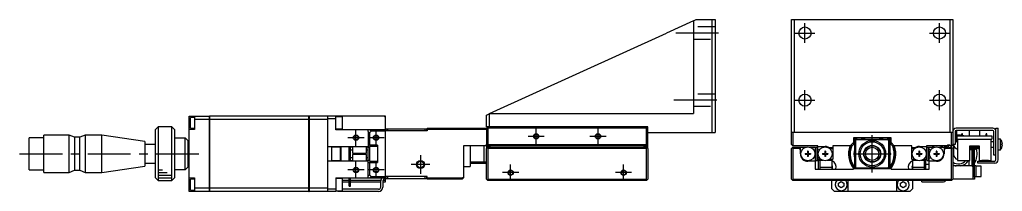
# Model space of a CAD drawing. Extents: x 0 to 759, y -8 to 648.
# Drawn here: x 393.7 to 759.1, y 296.2 to 360.2 of the extents above; entities that cross this region are included whole.
import ezdxf

# ---------------------------------------------------------------- set-up
doc = ezdxf.new("R2010")
doc.units = 0
doc.header["$LTSCALE"] = 0.5
doc.linetypes.add('CENTER', pattern=[50.8, 31.75, -6.35, 6.35, -6.35])
doc.linetypes.add('DASHED', pattern=[19.05, 12.7, -6.35])
for name, color, linetype in [('MSM_CENTER', 1, 'CENTER'), ('MSM_CONTINUOUS', 7, 'CONTINUOUS'), ('MSM_DASHED', 4, 'DASHED'), ('MSM_NARROW', 5, 'CONTINUOUS')]:
    doc.layers.add(name, color=color, linetype=linetype)

msp = doc.modelspace()

# ---------------------------------------------------------------- linework, layer by layer
at = {"layer": 'MSM_CENTER'}
for p, q in [((685.677316, 351.475418), (685.677316, 358.875418)), ((735.677316, 351.475418), (735.677316, 358.875418)), ((653.476657, 355.175418), (634.726656, 355.175418)), ((681.977316, 355.175418), (689.377316, 355.175418)), ((731.977316, 355.175418), (739.377316, 355.175418)), ((685.677316, 326.475418), (685.677316, 333.875418)), ((735.677316, 326.475418), (735.677316, 333.875418)), ((652.851657, 330.175418), (634.726656, 330.175418)), ((681.977316, 330.175418), (689.377316, 330.175418)), ((731.977316, 330.175418), (739.377316, 330.175418)), ((518.726656, 313.175419), (518.726656, 319.175419)), ((526.226656, 313.175419), (526.226656, 319.175419)), ((585.726656, 313.675418), (585.726656, 319.675418)), ((608.726656, 313.675418), (608.726656, 319.675418)), ((521.726656, 316.175419), (515.726656, 316.175419)), ((529.226656, 316.175419), (523.226656, 316.175419)), ((588.726656, 316.675418), (582.726656, 316.675418)), ((611.726656, 316.675418), (605.726656, 316.675418)), ((710.677316, 303.175418), (710.677316, 317.175418)), ((393.676656, 310.175419), (462.276656, 310.175419)), ((518.726656, 301.175419), (518.726656, 307.175419)), ((526.226656, 301.175419), (526.226656, 307.175419)), ((542.726656, 309.675418), (542.726656, 302.675418)), ((703.677316, 310.175418), (717.677316, 310.175418)), ((521.726656, 304.175419), (515.726656, 304.175419)), ((529.226656, 304.175419), (523.226656, 304.175419)), ((546.226656, 306.175418), (539.226656, 306.175418)), ((576.226656, 300.175418), (576.226656, 306.175418)), ((618.226656, 300.175418), (618.226656, 306.175418)), ((579.226656, 303.175418), (573.226656, 303.175418)), ((621.226656, 303.175418), (615.226656, 303.175418))]:
    msp.add_line(p, q, dxfattribs=at)
at = {"layer": 'MSM_CONTINUOUS'}
for p, q in [((644.226656, 359.719692), (634.226656, 355.162429)), ((644.226656, 359.719692), (645.226656, 360.175418)), ((644.226656, 359.719692), (644.226656, 325.175418)), ((645.226656, 360.175418), (652.226656, 360.175418)), ((651.226656, 318.175418), (651.226656, 360.175418)), ((652.226656, 360.175418), (652.226656, 318.175418)), ((680.677316, 360.175418), (740.677316, 360.175418)), ((680.677316, 313.675418), (680.677316, 360.175418)), ((681.677316, 360.175418), (681.677316, 318.175418)), ((739.677316, 318.175418), (739.677316, 360.175418)), ((740.677316, 360.175418), (740.677316, 313.675418)), ((568.426166, 325.175418), (634.226656, 355.162429)), ((456.726656, 296.175419), (456.726656, 324.175419)), ((456.726656, 324.175419), (464.226656, 324.175419)), ((457.226656, 319.675419), (457.226656, 323.675419)), ((458.726656, 323.675419), (457.226656, 323.675419)), ((458.726656, 324.175419), (458.726656, 319.175419)), ((464.226656, 323.020652), (458.726656, 323.020652)), ((464.226656, 296.175419), (464.226656, 324.175419)), ((464.226656, 324.165419), (464.276656, 324.165419)), ((464.226656, 323.016759), (464.276656, 323.016759)), ((464.276656, 324.175419), (464.276656, 296.175419)), ((501.226656, 324.175419), (464.276656, 324.175419)), ((501.226656, 323.020652), (464.276656, 323.020652)), ((501.226656, 296.175419), (501.226656, 324.175419)), ((501.226656, 324.165419), (501.276656, 324.165419)), ((501.226656, 323.016759), (501.276656, 323.016759)), ((501.276656, 324.175419), (501.276656, 296.175419)), ((529.726656, 324.175419), (501.276656, 324.175419)), ((508.226656, 323.020652), (501.276656, 323.020652)), ((508.226656, 296.175419), (508.226656, 324.175419)), ((511.226656, 323.175419), (508.226656, 323.175419)), ((511.226656, 319.075419), (511.226656, 324.175419)), ((513.726656, 323.925419), (511.226656, 323.925419)), ((513.726656, 319.425419), (513.726656, 323.925419)), ((529.226656, 324.175419), (529.726656, 323.675419)), ((529.726656, 301.675418), (529.726656, 324.175419)), ((567.226656, 324.62877), (568.226656, 325.084496)), ((567.226656, 320.175418), (567.226656, 324.62877)), ((568.226656, 325.084496), (568.426166, 325.175418)), ((568.226656, 325.084496), (568.226656, 320.175418)), ((568.426166, 325.175418), (644.226656, 325.175418)), ((445.226656, 320.175419), (444.226656, 319.175419)), ((444.226656, 301.175419), (444.226656, 319.175419)), ((445.226656, 320.175419), (445.226656, 300.175419)), ((450.226656, 320.175419), (445.226656, 320.175419)), ((450.226656, 300.175419), (450.226656, 320.175419)), ((451.226656, 319.175419), (450.226656, 320.175419)), ((451.226656, 319.175419), (451.226656, 301.175419)), ((456.726656, 320.675419), (457.226656, 320.675419)), ((458.726656, 319.175419), (456.726656, 319.175419)), ((457.226656, 319.675419), (458.726656, 319.675419)), ((511.226656, 319.425419), (513.726656, 319.425419)), ((529.726656, 319.075419), (511.226656, 319.075419)), ((523.226656, 318.463047), (523.226654, 319.075419)), ((523.726656, 317.963047), (523.226656, 318.463047)), ((523.226656, 318.463047), (523.226656, 312.664897)), ((524.339029, 318.575419), (523.726656, 317.963047)), ((523.726656, 317.963047), (523.726656, 313.42542)), ((523.839029, 319.075419), (524.339029, 318.575419)), ((529.726656, 318.575419), (524.339029, 318.575419)), ((545.226656, 318.675418), (529.726656, 318.675418)), ((529.926656, 318.675418), (529.926656, 319.475418)), ((529.926656, 319.475418), (544.926656, 319.475418)), ((530.426656, 319.475418), (530.426656, 318.675418)), ((544.426656, 318.675418), (544.426656, 319.475418)), ((544.926656, 319.475418), (544.926656, 318.675418)), ((545.226656, 319.675418), (545.226656, 318.675418)), ((545.226656, 319.675418), (567.226656, 319.675418)), ((567.226656, 319.175418), (545.226656, 319.175418)), ((627.226656, 320.175418), (567.226656, 320.175418)), ((567.226656, 319.675418), (567.726656, 320.175418)), ((567.226656, 319.675418), (567.226656, 312.475418)), ((567.476656, 319.925418), (567.726656, 319.675418)), ((567.726656, 319.675418), (567.726656, 313.675418)), ((626.726656, 319.675418), (567.726656, 319.675418)), ((627.226656, 319.675418), (626.726656, 320.175418)), ((626.726656, 319.675418), (626.976656, 319.925418)), ((626.726656, 313.675418), (626.726656, 319.675418)), ((627.226656, 312.475418), (627.226656, 320.175418)), ((627.226656, 318.175418), (652.226656, 318.175418)), ((740.677316, 318.175418), (680.677316, 318.175418)), ((681.177316, 318.175418), (681.177316, 313.175418)), ((740.177316, 313.175418), (740.177316, 318.175418)), ((741.477316, 318.475418), (741.477316, 313.675418)), ((741.977316, 318.675418), (741.530906, 318.675418)), ((755.477316, 319.675418), (741.877316, 319.675418)), ((755.477316, 318.875418), (741.877316, 318.875418)), ((741.977316, 318.675418), (741.977316, 314.675418)), ((746.677316, 318.875418), (746.677316, 316.875418)), ((750.677316, 316.875418), (750.677316, 318.875418)), ((755.877316, 309.675418), (755.877316, 318.475418)), ((756.677316, 307.975418), (756.677316, 319.675418)), ((756.677316, 319.675418), (757.477316, 319.675418)), ((757.477316, 307.875418), (757.477316, 319.675418)), ((397.226656, 304.225419), (397.226656, 316.125419)), ((402.726656, 316.125419), (397.226656, 316.125419)), ((402.726656, 303.175419), (402.726656, 317.175419)), ((412.026656, 317.175419), (402.726656, 317.175419)), ((412.026656, 303.175419), (412.026656, 317.175419)), ((414.026656, 316.325419), (412.026656, 317.175419)), ((414.026656, 316.325419), (414.026656, 304.025419)), ((416.026656, 316.325419), (414.026656, 316.325419)), ((418.026656, 317.175419), (416.026656, 316.325419)), ((416.026656, 304.025419), (416.026656, 316.325419)), ((418.026656, 317.175419), (418.026656, 303.175419)), ((424.226656, 317.175419), (418.026656, 317.175419)), ((424.226656, 303.175419), (424.226656, 317.175419)), ((440.226656, 314.745419), (424.226656, 317.175419)), ((440.226656, 314.745419), (440.226656, 305.605419)), ((451.226656, 316.175419), (455.226656, 316.175419)), ((455.226656, 304.175419), (455.226656, 316.175419)), ((456.226656, 315.175419), (455.226656, 316.175419)), ((456.226656, 315.175419), (456.226656, 305.175419)), ((702.47021, 313.175418), (703.677316, 314.382525)), ((717.677316, 316.175418), (703.677316, 316.175418)), ((703.677316, 316.175418), (703.677316, 313.675418)), ((704.177316, 314.875418), (704.977316, 315.675418)), ((704.177316, 305.475418), (704.177316, 314.875418)), ((704.477316, 315.175418), (704.477316, 305.175418)), ((716.677316, 315.375418), (704.677316, 315.375418)), ((704.977316, 315.675418), (716.377316, 315.675418)), ((716.377316, 315.675418), (717.177316, 314.875418)), ((716.877316, 305.175418), (716.877316, 315.175418)), ((717.177316, 314.875418), (717.177316, 305.475418)), ((717.677316, 313.675418), (717.677316, 316.175418)), ((717.677316, 314.382525), (718.884423, 313.175418)), ((741.477316, 314.675418), (741.977316, 314.675418)), ((742.172051, 315.675419), (741.977316, 315.675419)), ((742.177316, 316.875418), (755.177316, 316.875418)), ((742.177316, 316.875418), (742.177316, 315.675418)), ((742.177316, 315.675418), (755.177316, 315.675418)), ((742.427316, 315.675418), (742.427316, 307.675418)), ((744.052316, 316.875418), (744.052316, 317.675418)), ((744.302316, 317.675418), (744.052316, 317.675418)), ((744.302316, 316.875418), (744.302316, 317.675418)), ((753.052316, 316.875418), (753.052316, 317.675418)), ((753.302316, 317.675418), (753.052316, 317.675418)), ((753.302316, 316.875418), (753.302316, 317.675418)), ((754.927316, 307.675418), (754.927316, 315.675418)), ((755.877297, 314.675418), (754.927316, 314.675418)), ((755.177316, 316.875418), (755.177316, 315.675418)), ((758.375316, 315.675418), (757.477316, 315.675418)), ((758.375316, 311.675418), (758.375316, 315.675418)), ((758.933049, 314.604127), (758.933049, 314.625418)), ((444.226656, 313.675419), (440.226656, 313.675419)), ((456.726656, 313.675419), (456.226656, 313.675419)), ((456.726656, 312.675419), (456.226656, 312.675419)), ((456.226656, 311.675419), (456.726656, 311.675419)), ((523.226656, 312.775419), (508.226656, 312.775419)), ((509.726656, 307.575419), (509.726656, 312.775419)), ((512.926656, 312.675419), (509.726656, 312.675419)), ((512.926656, 307.575419), (512.926656, 312.775419)), ((513.126656, 312.775419), (513.126656, 307.575419)), ((516.226656, 307.575419), (516.226656, 312.775419)), ((516.726656, 307.575419), (516.726656, 312.775419)), ((517.426656, 312.675419), (516.726656, 312.675419)), ((516.726656, 311.675419), (517.426656, 311.675419)), ((517.426656, 312.775419), (517.426656, 310.425418)), ((522.626656, 310.425418), (522.626656, 312.775419)), ((523.126656, 312.675419), (522.626656, 312.675419)), ((522.626656, 311.675419), (523.126656, 311.675419)), ((522.726656, 312.675419), (522.726656, 312.775419)), ((523.126656, 312.775419), (523.126656, 307.575419)), ((526.726656, 313.42542), (523.226656, 313.42542)), ((523.727026, 312.455019), (523.226656, 312.664897)), ((523.726656, 312.92542), (523.726656, 307.42542)), ((526.726656, 312.92542), (523.726656, 312.92542)), ((526.726656, 313.42542), (526.726656, 306.92542)), ((627.226656, 313.175418), (558.726656, 313.175418)), ((558.726656, 313.175418), (558.726656, 301.175418)), ((561.226656, 313.175418), (561.226656, 305.425418)), ((566.226656, 313.175423), (566.226656, 307.175413)), ((567.226656, 313.675418), (566.726656, 313.175418)), ((567.726656, 313.675418), (567.226656, 313.175418)), ((567.226656, 312.950418), (568.626656, 312.950418)), ((567.226656, 312.175418), (567.726656, 312.675418)), ((567.326656, 312.375418), (567.226656, 312.475418)), ((567.226656, 300.675418), (567.226656, 312.175418)), ((567.326656, 312.275418), (567.326656, 312.475418)), ((567.476656, 312.425418), (567.726656, 312.175418)), ((568.326656, 312.775418), (567.626656, 312.775418)), ((567.726656, 313.675418), (626.726656, 313.675418)), ((567.726656, 312.675418), (626.726656, 312.675418)), ((567.726656, 312.175418), (567.726656, 300.675418)), ((626.726656, 312.175418), (567.726656, 312.175418)), ((568.626656, 312.675418), (568.626656, 312.950418)), ((627.226656, 312.950418), (625.826656, 312.950418)), ((625.826656, 312.675418), (625.826656, 312.950418)), ((626.826656, 312.775418), (626.126656, 312.775418)), ((627.226656, 313.175418), (626.726656, 313.675418)), ((627.226656, 312.175418), (626.726656, 312.675418)), ((626.726656, 312.175418), (626.976656, 312.425418)), ((626.726656, 300.675418), (626.726656, 312.175418)), ((627.226656, 312.475418), (627.126656, 312.375418)), ((627.126656, 312.475418), (627.126656, 312.275418)), ((627.226656, 312.175418), (627.226656, 300.675418)), ((681.177316, 313.175418), (680.677316, 313.675418)), ((680.677316, 312.175418), (681.177316, 312.675418)), ((680.677316, 300.675418), (680.677316, 312.175418)), ((680.927316, 312.425418), (681.177316, 312.175418)), ((690.477316, 313.175418), (681.177316, 313.175418)), ((681.177316, 312.675418), (686.063174, 312.675418)), ((681.177316, 312.175418), (681.177316, 300.675418)), ((683.477316, 312.175418), (681.177316, 312.175418)), ((683.977316, 312.528971), (683.477316, 312.175418)), ((683.477316, 312.175418), (683.977316, 311.675418)), ((683.977316, 310.175418), (683.977316, 312.675418)), ((686.922316, 311.175418), (686.632316, 311.175418)), ((686.632316, 311.175418), (686.632316, 310.380418)), ((686.632316, 310.645425), (686.922316, 310.645425)), ((686.922316, 311.175418), (686.922316, 310.380418)), ((687.491459, 312.675418), (689.477316, 312.675418)), ((689.477316, 311.725489), (689.181116, 311.554478)), ((689.477316, 312.675418), (689.477316, 311.725489)), ((689.677316, 312.675418), (690.277316, 312.675418)), ((689.677316, 307.675418), (689.677316, 312.675418)), ((690.277316, 307.675418), (690.277316, 312.675418)), ((690.477316, 311.725489), (690.477316, 313.175418)), ((690.477316, 312.950418), (693.132788, 312.950418)), ((690.477316, 311.725489), (690.70061, 311.596571)), ((690.677316, 311.600253), (690.677316, 311.610019)), ((693.322316, 311.175418), (693.032316, 311.175418)), ((693.032316, 311.175418), (693.032316, 310.380418)), ((693.032316, 310.645425), (693.322316, 310.645425)), ((693.322316, 311.175418), (693.322316, 310.380418)), ((694.693036, 312.475418), (695.977316, 312.475418)), ((695.977316, 311.975418), (695.256316, 311.975418)), ((703.177316, 313.175418), (695.977316, 313.175418)), ((695.977316, 313.175418), (695.977316, 308.175418)), ((703.677316, 313.675418), (703.177316, 313.175418)), ((718.177316, 313.175418), (717.677316, 313.675418)), ((725.377316, 313.175418), (718.177316, 313.175418)), ((725.377316, 308.175418), (725.377316, 313.175418)), ((725.377316, 312.475418), (726.661597, 312.475418)), ((726.098316, 311.975418), (725.377316, 311.975418)), ((728.322316, 311.175418), (728.032316, 311.175418)), ((728.032316, 311.175418), (728.032316, 310.380418)), ((728.032316, 310.645425), (728.322316, 310.645425)), ((728.221845, 312.950418), (730.877316, 312.950418)), ((728.322316, 311.175418), (728.322316, 310.380418)), ((730.654023, 311.596571), (730.877316, 311.725489)), ((730.677316, 311.600254), (730.677316, 311.610019)), ((730.677316, 311.600421), (730.677656, 311.600421)), ((738.415879, 313.175418), (730.877316, 313.175418)), ((730.877316, 313.175418), (730.877316, 311.725489)), ((731.077316, 312.100421), (730.877316, 312.100421)), ((731.077316, 312.675418), (731.677316, 312.675418)), ((731.077316, 307.675418), (731.077316, 312.675418)), ((731.677316, 307.675418), (731.677316, 312.675418)), ((731.877316, 312.100421), (731.677316, 312.100421)), ((731.877316, 311.725489), (731.877316, 312.675418)), ((731.877316, 312.675418), (733.863174, 312.675418)), ((732.173517, 311.554478), (731.877316, 311.725489)), ((732.076974, 311.600421), (732.09394, 311.600421)), ((733.077316, 313.175418), (733.077316, 312.675418)), ((733.577316, 313.175418), (733.577316, 312.675418)), ((734.722316, 311.175418), (734.432316, 311.175418)), ((734.432316, 311.175418), (734.432316, 310.380418)), ((734.432316, 310.645425), (734.722316, 310.645425)), ((734.722316, 311.175418), (734.722316, 310.380418)), ((735.291459, 312.675418), (738.415879, 312.675418)), ((736.677316, 313.175418), (736.677316, 312.675418)), ((737.377316, 312.675418), (737.377316, 310.175418)), ((737.877316, 312.175418), (737.377316, 312.528971)), ((737.377316, 311.675418), (737.877316, 312.175418)), ((737.677316, 312.675418), (737.677316, 313.175418)), ((740.177316, 312.175418), (737.877316, 312.175418)), ((738.177316, 312.675418), (738.177316, 313.175418)), ((738.416404, 313.175418), (739.177316, 313.175418)), ((739.177316, 313.175418), (739.177316, 313.420406)), ((740.177316, 313.175418), (739.738754, 313.175418)), ((739.738754, 312.675418), (740.177316, 312.675418)), ((740.677316, 313.675418), (740.177316, 313.175418)), ((740.177316, 312.675418), (740.677316, 312.175418)), ((740.177316, 312.175418), (740.427316, 312.425418)), ((740.177316, 300.675418), (740.177316, 312.175418)), ((741.477316, 313.675418), (740.677316, 313.675418)), ((740.677316, 312.175418), (740.677316, 300.675418)), ((740.931983, 313.675418), (740.931983, 309.968692)), ((746.927316, 313.175418), (750.427316, 313.175418)), ((746.927316, 307.675418), (746.927316, 313.175418)), ((750.427316, 312.475418), (746.927316, 312.475418)), ((750.427316, 311.975418), (746.927316, 311.975418)), ((746.927316, 311.825418), (748.677316, 311.825418)), ((747.677316, 311.825418), (747.677316, 305.675419)), ((748.177316, 300.675418), (748.177316, 311.675418)), ((748.177316, 311.675418), (748.677318, 311.675418)), ((748.677318, 301.675418), (748.677318, 311.675418)), ((750.427316, 313.175418), (750.427316, 307.675418)), ((754.927316, 312.675418), (755.877297, 312.675418)), ((757.477316, 311.675418), (758.375316, 311.675418)), ((758.933049, 313.875418), (759.064792, 313.875418)), ((758.933049, 313.475418), (758.933049, 313.875418)), ((759.064792, 313.475418), (758.933049, 313.475418)), ((758.933049, 312.725418), (758.933049, 312.746709)), ((456.726656, 308.675419), (456.226656, 308.675419)), ((456.226656, 307.675419), (456.726656, 307.675419)), ((508.226656, 307.575419), (523.226656, 307.575419)), ((509.726656, 307.675419), (512.926656, 307.675419)), ((517.426656, 308.675419), (516.726656, 308.675419)), ((516.726656, 307.675419), (517.426656, 307.675419)), ((517.426656, 310.425418), (522.626656, 310.425418)), ((517.426656, 309.925418), (517.426656, 307.575419)), ((522.626656, 309.925418), (517.426656, 309.925418)), ((522.626656, 307.575419), (522.626656, 309.925418)), ((523.126656, 308.675419), (522.626656, 308.675419)), ((522.626656, 307.675419), (523.126656, 307.675419)), ((522.726656, 307.575419), (522.726656, 307.675419)), ((523.226656, 307.685941), (523.726975, 307.895792)), ((523.226656, 301.88779), (523.226656, 307.685941)), ((523.726656, 307.42542), (526.726656, 307.42542)), ((561.226656, 307.175418), (567.226656, 307.175418)), ((685.777316, 310.320418), (686.572316, 310.320418)), ((685.777316, 310.320418), (685.777316, 310.030418)), ((685.777316, 310.030418), (686.572316, 310.030418)), ((686.30731, 310.320418), (686.30731, 310.030418)), ((686.632316, 309.970418), (686.632316, 309.175418)), ((686.632316, 309.705411), (686.922316, 309.705411)), ((686.922316, 309.175418), (686.632316, 309.175418)), ((689.477316, 307.375418), (686.777316, 307.375418)), ((686.922316, 309.970418), (686.922316, 309.175418)), ((686.982316, 310.320418), (687.777316, 310.320418)), ((686.982316, 310.030418), (687.777316, 310.030418)), ((687.247323, 310.030418), (687.247323, 310.320418)), ((687.777316, 310.320418), (687.777316, 310.030418)), ((689.181116, 308.796359), (689.477316, 308.625347)), ((689.477316, 308.625347), (689.477316, 304.475418)), ((689.677316, 307.675418), (690.277316, 307.675418)), ((690.70061, 308.754266), (690.477316, 308.625347)), ((690.477316, 308.175418), (690.477316, 308.625347)), ((690.477316, 308.175418), (691.515992, 308.175418)), ((690.977316, 307.675418), (690.477316, 308.175418)), ((690.677316, 308.740817), (690.677316, 308.750583)), ((690.677316, 304.475418), (690.677316, 307.975418)), ((692.463174, 307.675418), (690.977316, 307.675418)), ((691.227316, 307.675418), (691.227316, 304.475418)), ((692.177316, 310.320418), (692.972316, 310.320418)), ((692.177316, 310.320418), (692.177316, 310.030418)), ((692.177316, 310.030418), (692.972316, 310.030418)), ((692.70731, 310.320418), (692.70731, 310.030418)), ((693.032316, 309.970418), (693.032316, 309.175418)), ((693.032316, 309.705411), (693.322316, 309.705411)), ((693.322316, 309.175418), (693.032316, 309.175418)), ((693.322316, 309.970418), (693.322316, 309.175418)), ((693.382316, 310.320418), (694.177316, 310.320418)), ((693.382316, 310.030418), (694.177316, 310.030418)), ((693.647323, 310.030418), (693.647323, 310.320418)), ((695.727316, 307.675418), (693.891459, 307.675418)), ((694.177316, 310.320418), (694.177316, 310.030418)), ((694.838641, 308.175418), (695.977316, 308.175418)), ((695.977316, 308.175418), (695.477316, 307.675418)), ((695.727316, 304.475418), (695.727316, 307.675418)), ((707.513458, 306.975418), (707.702316, 306.975418)), ((707.927316, 306.750418), (707.702316, 306.975418)), ((713.652316, 306.975418), (713.427316, 306.750418)), ((713.652316, 306.975418), (713.841175, 306.975418)), ((725.877316, 307.675418), (725.377316, 308.175418)), ((725.377316, 308.175418), (726.515992, 308.175418)), ((727.463174, 307.675418), (725.627316, 307.675418)), ((725.627316, 307.675418), (725.627316, 304.475418)), ((727.177316, 310.320418), (727.972316, 310.320418)), ((727.177316, 310.320418), (727.177316, 310.030418)), ((727.177316, 310.030418), (727.972316, 310.030418)), ((727.70731, 310.320418), (727.70731, 310.030418)), ((728.032316, 309.970418), (728.032316, 309.175418)), ((728.032316, 309.705411), (728.322316, 309.705411)), ((728.322316, 309.175418), (728.032316, 309.175418)), ((728.322316, 309.970418), (728.322316, 309.175418)), ((728.382316, 310.320418), (729.177316, 310.320418)), ((728.382316, 310.030418), (729.177316, 310.030418)), ((728.647323, 310.030418), (728.647323, 310.320418)), ((730.377316, 307.675418), (728.891459, 307.675418)), ((729.177316, 310.320418), (729.177316, 310.030418)), ((729.838641, 308.175418), (730.877316, 308.175418)), ((730.127316, 304.475418), (730.127316, 307.675418)), ((730.877316, 308.175418), (730.377316, 307.675418)), ((730.877316, 308.625347), (730.654023, 308.754266)), ((730.677316, 308.740817), (730.677316, 308.750582)), ((730.677316, 304.475418), (730.677316, 307.975418)), ((730.874819, 308.172921), (731.077316, 308.172921)), ((730.877316, 308.625347), (730.877316, 308.175418)), ((731.077316, 307.675418), (731.677316, 307.675418)), ((731.677316, 307.872921), (731.728027, 307.82221)), ((731.757316, 307.7515), (731.757316, 306.175419)), ((731.877316, 308.625347), (732.173517, 308.796359)), ((731.877316, 304.475418), (731.877316, 308.625347)), ((734.577316, 307.375418), (731.877316, 307.375418)), ((733.577316, 310.320418), (734.372316, 310.320418)), ((733.577316, 310.320418), (733.577316, 310.030418)), ((733.577316, 310.030418), (734.372316, 310.030418)), ((734.10731, 310.320418), (734.10731, 310.030418)), ((734.432316, 309.970418), (734.432316, 309.175418)), ((734.432316, 309.705411), (734.722316, 309.705411)), ((734.722316, 309.175418), (734.432316, 309.175418)), ((734.722316, 309.970418), (734.722316, 309.175418)), ((734.782316, 310.320418), (735.577316, 310.320418)), ((734.782316, 310.030418), (735.577316, 310.030418)), ((735.047323, 310.030418), (735.047323, 310.320418)), ((735.577316, 310.320418), (735.577316, 310.030418)), ((742.427316, 307.675418), (746.927316, 307.675418)), ((746.677316, 305.675419), (746.677316, 307.675418)), ((749.977316, 306.675418), (749.977316, 307.475418)), ((749.977316, 307.475418), (756.177316, 307.475418)), ((750.427316, 307.675418), (751.427316, 307.675418)), ((751.427316, 307.775418), (753.927316, 307.775418)), ((751.427316, 307.675418), (751.427316, 307.775418)), ((752.227316, 307.775418), (752.227316, 307.675418)), ((752.227316, 307.675418), (753.127316, 307.675418)), ((752.602316, 307.775418), (752.602316, 307.675418)), ((752.752316, 307.775418), (752.752316, 307.675418)), ((753.127316, 307.775418), (753.127316, 307.675418)), ((753.927316, 307.675418), (753.927316, 307.775418)), ((753.927316, 307.675418), (754.927316, 307.675418)), ((756.677316, 309.675418), (755.877316, 309.675418)), ((397.226656, 304.225419), (402.726656, 304.225419)), ((412.026656, 303.175419), (414.026656, 304.025419)), ((414.026656, 304.025419), (416.026656, 304.025419)), ((416.026656, 304.025419), (418.026656, 303.175419)), ((424.226656, 303.175419), (440.226656, 305.605419)), ((440.226656, 306.675419), (444.226656, 306.675419)), ((455.226656, 304.175419), (451.226656, 304.175419)), ((455.226656, 304.175419), (456.226656, 305.175419)), ((456.226656, 306.675419), (456.726656, 306.675419)), ((523.226656, 306.92542), (526.726656, 306.92542)), ((523.726656, 306.92542), (523.726656, 302.38779)), ((558.726656, 305.425418), (561.226656, 305.425418)), ((561.226656, 306.675418), (567.226656, 306.675418)), ((689.477316, 304.475418), (703.677316, 304.475418)), ((691.227316, 305.175418), (695.727316, 305.175418)), ((703.677316, 304.475418), (703.677316, 304.675418)), ((703.677316, 304.675418), (717.677316, 304.675418)), ((704.977316, 304.675418), (704.177316, 305.475418)), ((704.677316, 304.975418), (716.677316, 304.975418)), ((707.927316, 306.750418), (707.75852, 306.750418)), ((707.927316, 306.613695), (707.927316, 306.750418)), ((707.927316, 306.613466), (707.927316, 306.613675)), ((713.596113, 306.750418), (713.427316, 306.750418)), ((713.427316, 306.750418), (713.427316, 306.61355)), ((717.177316, 305.475418), (716.377316, 304.675418)), ((717.677316, 304.675418), (717.677316, 304.475418)), ((717.677316, 304.475418), (731.877316, 304.475418)), ((725.627316, 305.175418), (730.127316, 305.175418)), ((731.877316, 306.175419), (730.677316, 306.175419)), ((749.177316, 305.675418), (740.677316, 305.675418)), ((747.677316, 305.675418), (748.177316, 305.175418)), ((749.177316, 305.675418), (749.177316, 301.675418)), ((751.177316, 305.575418), (749.177316, 305.575418)), ((756.277316, 306.675418), (749.977316, 306.675418)), ((751.177316, 301.775418), (751.177316, 305.575418)), ((402.726656, 303.175419), (412.026656, 303.175419)), ((418.026656, 303.175419), (424.226656, 303.175419)), ((444.226656, 301.175419), (445.226656, 300.175419)), ((445.226656, 300.175419), (450.226656, 300.175419)), ((450.226656, 300.175419), (451.226656, 301.175419)), ((456.726656, 301.175419), (458.726656, 301.175419)), ((456.726656, 299.675419), (457.226656, 299.675419)), ((457.226656, 296.675419), (457.226656, 300.675419)), ((458.726656, 300.675419), (457.226656, 300.675419)), ((458.726656, 301.175419), (458.726656, 296.175419)), ((511.226656, 301.275417), (511.226656, 296.175419)), ((511.226656, 301.275417), (529.726656, 301.275417)), ((511.226656, 301.175421), (516.226656, 301.175421)), ((513.726656, 300.925419), (511.226656, 300.925419)), ((513.726656, 296.425419), (513.726656, 300.925419)), ((516.226656, 300.175419), (513.726656, 300.175419)), ((513.726656, 299.675419), (516.226656, 299.675419)), ((516.226656, 298.175419), (516.226656, 301.275417)), ((516.726656, 298.175419), (516.726656, 301.275417)), ((516.726656, 301.175421), (522.726656, 301.175421)), ((527.929784, 300.175419), (516.726656, 300.175419)), ((516.726656, 299.675419), (527.926656, 299.675419)), ((522.726656, 301.175421), (522.726656, 301.275417)), ((523.226655, 301.275417), (523.226656, 301.88779)), ((523.226656, 301.88779), (523.726656, 302.38779)), ((523.726656, 302.38779), (524.339029, 301.775417)), ((524.339029, 301.775417), (523.839029, 301.275417)), ((524.339029, 301.775417), (529.726656, 301.775417)), ((527.926656, 297.775418), (527.926656, 300.075418)), ((528.726656, 300.075418), (528.726656, 297.775418)), ((528.726656, 299.675419), (529.726656, 299.675419)), ((529.726656, 300.175419), (528.732931, 300.175419)), ((544.926656, 300.875418), (529.526656, 300.875418)), ((545.226656, 301.675418), (529.726656, 301.675418)), ((529.726656, 301.675416), (529.726656, 301.275417)), ((529.726656, 299.675419), (529.726656, 300.875418)), ((529.926656, 300.875418), (529.926656, 301.675418)), ((530.426656, 301.675418), (530.426656, 300.875418)), ((544.426656, 300.875418), (544.426656, 301.675418)), ((544.926656, 301.675418), (544.926656, 300.875418)), ((545.226656, 300.675418), (545.226656, 301.675418)), ((545.226656, 301.175418), (558.114284, 301.175418)), ((558.226656, 300.675418), (545.226656, 300.675418)), ((557.614284, 300.675418), (558.114284, 301.175418)), ((558.114284, 301.175418), (558.726656, 301.481604)), ((558.726656, 301.175418), (558.226656, 300.675418)), ((567.726656, 300.175418), (567.226656, 300.675418)), ((567.726656, 300.675418), (567.476656, 300.425418)), ((567.726656, 300.675418), (626.726656, 300.675418)), ((626.726656, 300.175418), (567.726656, 300.175418)), ((626.976656, 300.425418), (626.726656, 300.675418)), ((626.726656, 300.175418), (627.226656, 300.675418)), ((681.177316, 300.175418), (680.677316, 300.675418)), ((681.177316, 300.675418), (680.927316, 300.425418)), ((681.177316, 300.675418), (740.177316, 300.675418)), ((740.177316, 300.175418), (681.177316, 300.175418)), ((695.677316, 297.175419), (695.677316, 300.175418)), ((698.177316, 299.252769), (699.177316, 299.83012)), ((699.177316, 299.83012), (700.177316, 299.252769)), ((701.677316, 296.175418), (701.677316, 300.175418)), ((719.677316, 300.175418), (719.677316, 296.175418)), ((721.177316, 299.252769), (722.177316, 299.83012)), ((722.177316, 299.83012), (723.177316, 299.252769)), ((725.677316, 300.175418), (725.677316, 297.175419)), ((729.177316, 299.675419), (729.177316, 300.175419)), ((729.177316, 299.675419), (737.177316, 299.675419)), ((740.427316, 300.425418), (740.177316, 300.675418)), ((740.677316, 300.675418), (740.177316, 300.175418)), ((748.677316, 300.675418), (740.677316, 300.675418)), ((748.177316, 301.675418), (749.177316, 301.675418)), ((748.677316, 301.675418), (748.677316, 300.675418)), ((749.177316, 301.775418), (751.177316, 301.775418)), ((464.226656, 296.175419), (456.726656, 296.175419)), ((457.226656, 296.675419), (458.726656, 296.675419)), ((464.226656, 297.330187), (458.726656, 297.330187)), ((464.226656, 297.33408), (464.276656, 297.33408)), ((464.226656, 296.185419), (464.276656, 296.185419)), ((501.226656, 297.330187), (464.276656, 297.330187)), ((501.226656, 296.175419), (464.276656, 296.175419)), ((501.226656, 297.33408), (501.276656, 297.33408)), ((501.226656, 296.185419), (501.276656, 296.185419)), ((508.226656, 297.330187), (501.276656, 297.330187)), ((511.226656, 296.175419), (501.276656, 296.175419)), ((508.226656, 297.175419), (511.226656, 297.175419)), ((511.226656, 296.425419), (513.726656, 296.425419)), ((511.926656, 296.175418), (511.926656, 296.425419)), ((527.126656, 296.175418), (511.926656, 296.175418)), ((512.426656, 296.425419), (512.426656, 296.175418)), ((527.126656, 296.975418), (513.726656, 296.975418)), ((516.226656, 298.175419), (516.726656, 298.175419)), ((695.677316, 297.175419), (696.677316, 296.175419)), ((701.677316, 296.175419), (696.677316, 296.175419)), ((698.177316, 298.098069), (698.177316, 299.252769)), ((699.177316, 297.520719), (698.177316, 298.098069)), ((700.177316, 298.098069), (699.177316, 297.520719)), ((700.177316, 299.252769), (700.177316, 298.098069)), ((719.677316, 296.175418), (701.677316, 296.175418)), ((724.677316, 296.175419), (719.677316, 296.175419)), ((721.177316, 298.098069), (721.177316, 299.252769)), ((722.177316, 297.520719), (721.177316, 298.098069)), ((723.177316, 298.098069), (722.177316, 297.520719)), ((723.177316, 299.252769), (723.177316, 298.098069)), ((724.677316, 296.175419), (725.677316, 297.175419))]:
    msp.add_line(p, q, dxfattribs=at)
for centre, radius in [((685.677316, 355.175418), 2.25), ((735.677316, 355.175418), 2.25), ((685.677316, 330.175418), 2.25), ((735.677316, 330.175418), 2.25), ((518.726656, 316.175419), 0.7835), ((526.226656, 316.175419), 0.7835), ((585.726656, 316.675418), 0.7835), ((608.726656, 316.675418), 0.7835), ((710.677316, 310.175418), 5), ((710.677316, 310.175418), 4.5), ((686.777316, 310.175418), 2.6), ((693.177316, 310.175418), 2.6), ((710.677316, 310.175418), 3.15), ((710.677316, 310.175418), 3), ((728.177316, 310.175418), 2.6), ((734.577316, 310.175418), 2.6), ((542.726656, 306.175418), 1.2295), ((518.726656, 304.175419), 0.7835), ((526.226656, 304.175419), 0.7835), ((576.226656, 303.175418), 0.7835), ((618.226656, 303.175418), 0.7835)]:
    msp.add_circle(centre, radius, dxfattribs=at)
for centre, radius, start, end in [((741.877316, 318.475418), 1.2, 90, 180), ((741.877316, 318.475418), 0.4, 90, 180), ((755.477316, 318.475418), 1.2, 0, 90), ((755.477316, 318.475418), 0.4, 0, 90), ((710.677316, 310.175418), 8.2, 132.970284, 148.61185), ((710.677316, 310.175418), 9, 138.189685, 141.057559), ((710.677316, 310.175418), 8.8, 137.014114, 142.69821), ((710.677316, 310.175418), 8.5, 135.099128, 145.439678), ((710.677316, 310.175418), 6.8, 118.072487, 126.018854), ((710.677316, 310.175418), 6.5, 112.619865, 122.204228), ((710.677316, 310.175418), 6.5, 57.795772, 67.380135), ((710.677316, 310.175418), 6.8, 53.981146, 61.927513), ((710.677316, 310.175418), 8.2, 31.38815, 47.029716), ((710.677316, 310.175418), 8.5, 34.560322, 44.900872), ((710.677316, 310.175418), 8.8, 37.30179, 42.985886), ((710.677316, 310.175418), 9, 38.942441, 41.810315), ((742.677316, 310.175419), 7, 78.671811, 95.73918492), ((742.931983, 313.825418), 2, 112.168601, 118.511382), ((742.677316, 310.175419), 7, 73.164991, 76.576736), ((755.877316, 313.675418), 3.2, 17.270005, 38.682187), ((755.877316, 313.675418), 3.193744, 3.59035, 16.905258), ((567.626656, 312.475418), 0.3, 90, 180), ((568.326656, 312.475418), 0.3, 41.810315, 90), ((626.126656, 312.475418), 0.3, 90, 138.189685), ((626.826656, 312.475418), 0.3, 0, 90), ((690.092316, 310.060418), 1.75, 121.378274, 127.005971), ((689.977315, 310.175418), 1.5875, 100.893016, 126.197192), ((689.977315, 310.175418), 1.5875, 53.802745, 79.10691), ((689.862316, 310.060418), 1.75, 52.994029, 61.378274), ((693.132788, 310.150418), 2.8, 40.676373, 89.99998128), ((710.677316, 310.175418), 8.8, 160.06773, 218.682187), ((710.677316, 310.175418), 8.5, 159.332684, 220.320215), ((710.677316, 310.175418), 8.2, 158.539872, 222.123563), ((710.677316, 310.175418), 6.8, 162.917417, 197.082583), ((710.677316, 310.175418), 8.2, 317.876437, 21.460128), ((710.677316, 310.175418), 8.5, 319.679785, 20.667316), ((710.677316, 310.175418), 6.8, 342.917417, 17.082583), ((710.677316, 310.175418), 8.8, 321.317813, 19.93227), ((728.221845, 310.150418), 2.8, 90, 139.32362603), ((731.492316, 310.060418), 1.75, 118.621726, 127.005971), ((731.377315, 310.175418), 1.5875, 100.893016, 126.197192), ((731.377315, 310.175418), 1.5875, 53.802745, 79.10691), ((731.262316, 310.060418), 1.75, 52.994029, 58.621726), ((742.677316, 310.175419), 7, 154.623076, 159.075176), ((739.077316, 312.425418), 1, 48.590378, 131.409622), ((739.077316, 313.425418), 1, 228.590378, 311.409622), ((742.677316, 310.175419), 4.57, 135.669866, 149.628609), ((742.677316, 310.175419), 3.75, 117.737551, 138.189706), ((742.931983, 313.825418), 2, 184.301222, 255.38437), ((747.177316, 313.275418), 0.25, 203.578178, 336.421822), ((748.677316, 313.825418), 2, 247.668355, 292.331645), ((748.677316, 313.275418), 0.25, 203.578178, 336.421822), ((742.677316, 310.175419), 7, 328.997313, 14.900588), ((750.177316, 313.275418), 0.25, 203.578178, 336.421822), ((755.877316, 313.675418), 3.2, 321.317813, 342.729995), ((755.877316, 313.675418), 3.193744, 343.094742, 356.40965), ((686.777316, 310.175418), 2.8, 180, 270), ((686.572316, 310.380418), 0.06, 270, 0), ((686.572316, 309.970418), 0.06, 0, 90), ((686.982316, 310.380418), 0.06, 180, 270), ((686.982316, 309.970418), 0.06, 90, 180), ((690.092316, 310.290418), 1.75, 232.994029, 238.621726), ((689.977315, 310.175418), 1.5875, 233.802808, 259.106984), ((689.977315, 310.175418), 1.5875, 280.89309, 306.197255), ((689.862316, 310.290418), 1.75, 298.621726, 307.005971), ((692.972316, 310.380418), 0.06, 270, 0), ((692.972316, 309.970418), 0.06, 0, 90), ((693.382316, 310.380418), 0.06, 180, 270), ((693.382316, 309.970418), 0.06, 90, 180), ((694.677316, 305.175418), 2.6, 344.381502, 66.181159), ((726.677316, 305.175418), 2.6, 113.818841, 195.618498), ((727.972316, 310.380418), 0.06, 270, 0), ((727.972316, 309.970418), 0.06, 0, 90), ((728.382316, 310.380418), 0.06, 180, 270), ((728.382316, 309.970418), 0.06, 90, 180), ((731.492316, 310.290418), 1.75, 232.994029, 241.378274), ((731.377315, 310.175418), 1.5875, 233.802808, 259.106984), ((731.377315, 310.175418), 1.5875, 280.89309, 306.197255), ((731.657316, 307.7515), 0.1, 0, 45), ((731.262316, 310.290418), 1.75, 301.378274, 307.005971), ((734.372316, 310.380418), 0.06, 270, 0), ((734.372316, 309.970418), 0.06, 0, 90), ((734.577316, 310.175418), 2.8, 270, 0), ((734.782316, 310.380418), 0.06, 180, 270), ((734.782316, 309.970418), 0.06, 90, 180), ((742.677316, 310.175419), 3.75, 237.769047, 318.18964781), ((742.931983, 309.968692), 2, 180, 255.38437), ((742.677316, 310.175419), 4.57, 280.041101, 326.835397), ((756.177316, 307.975418), 0.5, 270, 0), ((756.277316, 307.875418), 1.2, 270, 0), ((742.677316, 310.175419), 4.57, 244.046806, 259.958899), ((742.677316, 310.175419), 7, 319.994788, 321.786789), ((529.526656, 300.075418), 1.6, 131.409676, 180), ((529.526656, 300.075418), 0.8, 90, 180), ((699.177316, 298.675419), 2.25, 138.189719, 41.8102597), ((722.177316, 298.675419), 2.25, 138.189719, 41.8102597), ((737.177316, 300.675419), 1, 270, 329.999934), ((527.126656, 297.775418), 0.8, 270, 0), ((527.126656, 297.775418), 1.6, 270, 0)]:
    msp.add_arc(centre, radius, start, end, dxfattribs=at)
at = {"layer": 'MSM_DASHED'}
for p, q in [((652.226656, 357.425418), (644.226656, 357.425418)), ((644.226656, 352.925418), (652.226656, 352.925418)), ((652.226656, 332.425418), (644.226656, 332.425418)), ((644.226656, 327.925418), (652.226656, 327.925418))]:
    msp.add_line(p, q, dxfattribs=at)
at = {"layer": 'MSM_NARROW'}
for p, q in [((445.226656, 304.175419), (446.826656, 304.175419)), ((707.927311, 306.61347), (707.927311, 306.613675)), ((445.226656, 303.175419), (448.526656, 303.175419)), ((445.226656, 302.175419), (450.226656, 302.175419)), ((445.226656, 301.175419), (450.226656, 301.175419))]:
    msp.add_line(p, q, dxfattribs=at)
for centre, radius in [((518.726656, 316.175419), 1), ((526.226656, 316.175419), 1), ((585.726656, 316.675418), 1), ((608.726656, 316.675418), 1), ((710.677316, 310.175418), 2.4585), ((542.726656, 306.175418), 1.5), ((518.726656, 304.175419), 1), ((526.226656, 304.175419), 1), ((576.226656, 303.175418), 1), ((618.226656, 303.175418), 1)]:
    msp.add_circle(centre, radius, dxfattribs=at)
for centre, start, end in [((694.677316, 305.175418), 327.14012, 32.8598568), ((726.677316, 305.175418), 147.14012, 212.85988)]:
    msp.add_arc(centre, 1.25, start, end, dxfattribs=at)

doc.saveas('drawing.dxf')
